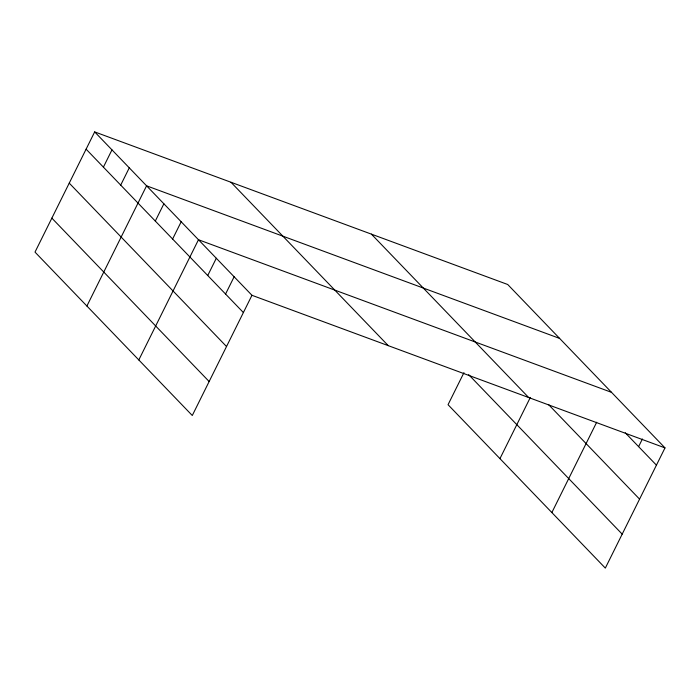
<?xml version="1.0" encoding="UTF-8"?>
<svg xmlns="http://www.w3.org/2000/svg" width="700" height="700" viewBox="0 0 700 700"><rect width="100%" height="100%" fill="white"/><g stroke="black" fill="none" stroke-linecap="round" stroke-linejoin="round"><path stroke-width="1.05" d="M94.675 131.898L35 252.105L192.281 415.502L251.956 295.295L94.675 131.898L507.719 284.498L665 447.895L605.325 568.102L448.044 404.705L463.942 372.671M103.407 167.134L111.974 149.87M120.706 185.106L129.273 167.843M86.905 306.023L146.58 185.815L559.624 338.415M155.312 221.051L163.879 203.787M172.611 239.024L181.178 221.769M138.81 359.949L198.476 239.741L611.52 392.341M207.734 275.52L216.309 258.256M225.566 294.035L234.132 276.78M499.949 458.623L530.329 397.434M551.854 512.549L596.689 422.223M638.61 446.635L642.416 438.97M251.956 295.295L665 447.895M625.24 432.749L656.434 465.159M548.476 404.504L639.564 499.126M371.411 234.141L528.692 397.539M468.668 374.64L622.195 534.135M230.974 182.254L388.264 345.651M86.1 149.161L243.39 312.559M69.239 183.129L226.52 346.526M51.861 218.129L209.151 381.535"/></g></svg>
